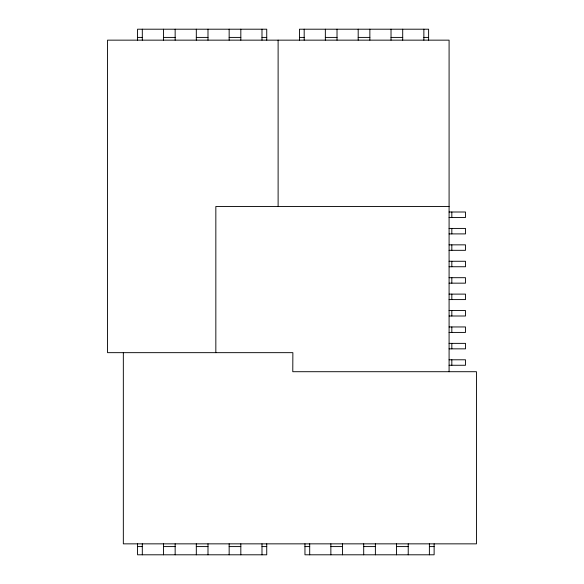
<?xml version="1.0" encoding="UTF-8"?>
<svg xmlns="http://www.w3.org/2000/svg" width="584" height="584" viewBox="0 0 584 584"><rect width="100%" height="100%" fill="white"/><g stroke="black" fill="none" stroke-linecap="round" stroke-linejoin="round"><path stroke-width="0.88" d="M137.561 37.413L142.306 37.413M163.469 37.413L175.149 37.413M196.312 37.413L207.992 37.413M229.154 37.413L240.827 37.413M261.99 37.413L266.735 37.413M299.439 37.413L304.184 37.413M325.346 37.413L337.019 37.413M358.189 37.413L369.862 37.413M391.024 37.413L402.704 37.413M423.867 37.413L428.612 37.413M449.089 206.488L215.839 206.488L215.839 352.663M449.089 212.007L465.506 212.007L465.506 217.482L449.089 217.482M449.089 228.424L465.506 228.424L465.506 233.899L449.089 233.899M449.089 244.849L465.506 244.849L465.506 250.324L449.089 250.324M449.089 261.267L465.506 261.267L465.506 266.742L449.089 266.742M449.089 277.692L465.506 277.692L465.506 283.16L449.089 283.16M449.089 294.11L465.506 294.11L465.506 299.585L449.089 299.585M449.089 310.527L465.506 310.527L465.506 316.002L449.089 316.002M449.089 326.952L465.506 326.952L465.506 332.42L449.089 332.42M449.089 343.37L465.506 343.37L465.506 348.845L449.089 348.845M449.089 359.788L465.506 359.788L465.506 365.263L449.089 365.263M137.561 546.587L142.306 546.587M163.469 546.587L175.149 546.587M196.312 546.587L207.992 546.587M229.154 546.587L240.827 546.587M261.99 546.587L266.735 546.587M304.957 546.587L309.695 546.587M330.865 546.587L342.538 546.587M363.701 546.587L375.381 546.587M396.543 546.587L408.223 546.587M429.386 546.587L434.124 546.587M451.826 212.007L451.826 217.482M451.826 228.424L451.826 233.899M451.826 244.849L451.826 250.324M451.826 261.267L451.826 266.742M451.826 277.692L451.826 283.16M451.826 294.11L451.826 299.585M451.826 310.527L451.826 316.002M451.826 326.952L451.826 332.42M451.826 343.37L451.826 348.845M451.826 359.788L451.826 365.263M449.089 371.709L449.089 40.15L107.544 40.15L107.544 352.663L292.869 352.663L292.781 371.709L476.456 371.709L476.456 543.85L123.333 543.85L123.333 352.663M434.124 543.85L434.124 554.8L304.957 554.8L304.957 543.85M429.386 543.85L429.386 554.8M428.612 40.15L428.612 29.2L299.439 29.2L299.439 40.15M423.867 29.2L423.867 40.15M408.223 543.85L408.223 554.8M402.704 29.2L402.704 40.15M396.543 543.85L396.543 554.8M391.024 29.2L391.024 40.15M375.381 543.85L375.381 554.8M369.862 29.2L369.862 40.15M363.701 543.85L363.701 554.8M358.189 29.2L358.189 40.15M342.538 543.85L342.538 554.8M337.019 29.2L337.019 40.15M330.865 543.85L330.865 554.8M325.346 29.2L325.346 40.15M309.695 543.85L309.695 554.8M304.184 29.2L304.184 40.15M278.115 40.15L278.115 206.488M266.735 40.15L266.735 29.2L137.561 29.2L137.561 40.15M266.735 543.85L266.735 554.8L137.561 554.8L137.561 543.85M261.99 29.2L261.99 40.15M261.99 543.85L261.99 554.8M240.827 29.2L240.827 40.15M240.827 543.85L240.827 554.8M229.154 29.2L229.154 40.15M229.154 543.85L229.154 554.8M207.992 29.2L207.992 40.15M207.992 543.85L207.992 554.8M196.312 29.2L196.312 40.15M196.312 543.85L196.312 554.8M175.149 29.2L175.149 40.15M175.149 543.85L175.149 554.8M163.469 29.2L163.469 40.15M163.469 543.85L163.469 554.8M142.306 29.2L142.306 40.15M142.306 543.85L142.306 554.8"/></g></svg>
